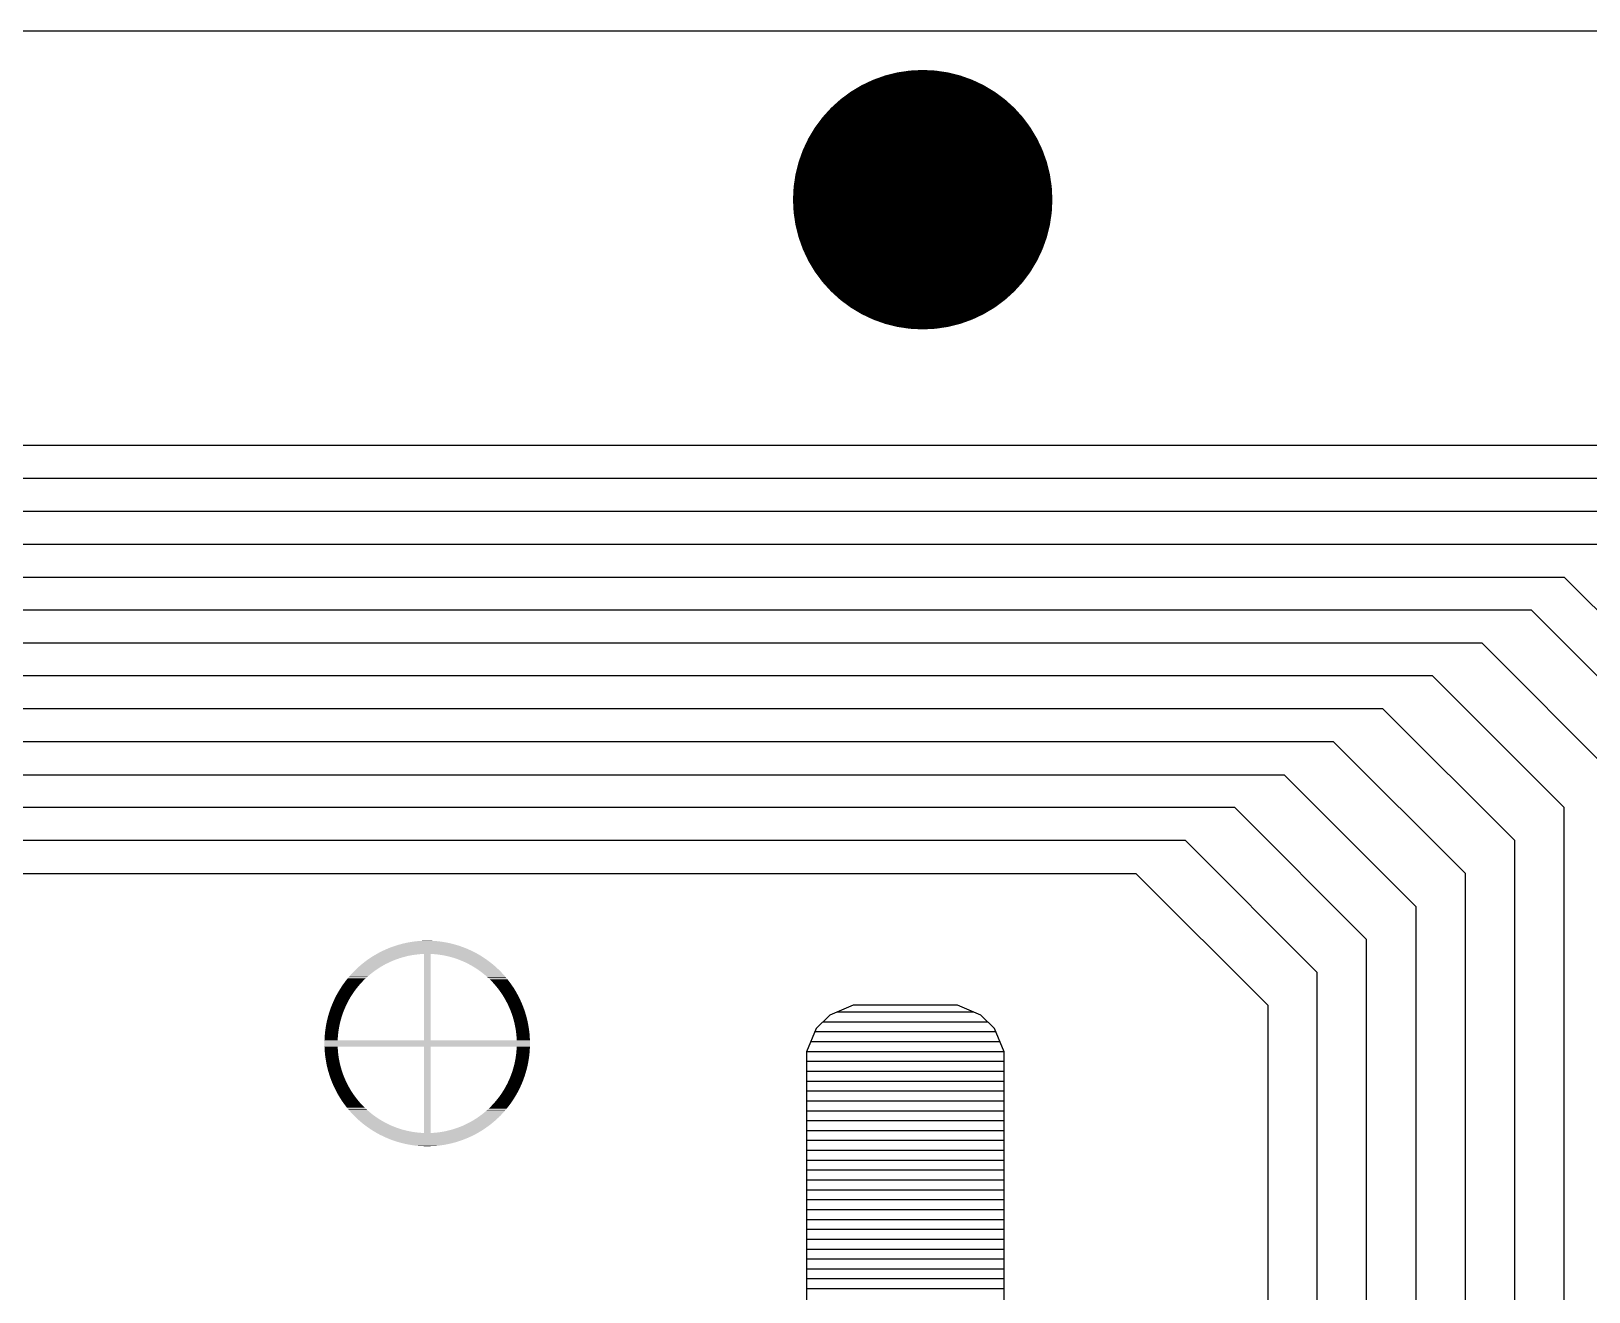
# Model space of a CAD drawing. Extents: x 295 to 953, y 10 to 290.
# Drawn here: x 610.87 to 640.9, y 200.7 to 225 of the extents above; entities that cross this region are included whole.
import ezdxf

# ---------------------------------------------------------------- set-up
doc = ezdxf.new("R2010")
doc.units = 0
doc.header["$LTSCALE"] = 5
doc.header["$MEASUREMENT"] = 0
doc.layers.get('0').update_dxf_attribs({"linetype": 'CONTINUOUS', "lineweight": 25})
doc.layers.add('DV-ABPB-A4_IN1', color=4, linetype='CONTINUOUS')

msp = doc.modelspace()

# ---------------------------------------------------------------- linework, layer by layer
at = {"color": 7, "const_width": 2.501}
msp.add_lwpolyline([(626.807, 221.753, 1), (629.308, 221.753, 1)], format="xyb", close=True, dxfattribs=at)
at = {"color": 7}
for points in [[(617.536, 207.215), (617.586, 207.242), (619.473, 207.215), (619.423, 207.242)], [(617.586, 207.242), (617.592, 207.245), (619.423, 207.242), (619.417, 207.245)], [(617.592, 207.245), (617.643, 207.271), (619.417, 207.245), (619.366, 207.271)], [(617.643, 207.271), (617.648, 207.273), (619.366, 207.271), (619.36, 207.273)], [(617.648, 207.273), (617.701, 207.297), (619.36, 207.273), (619.308, 207.297)], [(617.701, 207.297), (617.706, 207.3), (619.308, 207.297), (619.303, 207.3)], [(617.706, 207.3), (617.759, 207.322), (619.303, 207.3), (619.25, 207.322)], [(617.759, 207.322), (617.765, 207.325), (619.25, 207.322), (619.244, 207.325)], [(617.765, 207.325), (617.818, 207.345), (619.244, 207.325), (619.191, 207.345)], [(617.818, 207.345), (617.824, 207.347), (619.191, 207.345), (619.185, 207.347)], [(617.824, 207.347), (617.878, 207.366), (619.185, 207.347), (619.131, 207.366)], [(617.878, 207.366), (617.884, 207.368), (619.131, 207.366), (619.125, 207.368)], [(617.884, 207.368), (617.939, 207.385), (619.125, 207.368), (619.071, 207.385)], [(617.939, 207.385), (617.944, 207.387), (619.071, 207.385), (619.064, 207.387)], [(617.944, 207.387), (618, 207.402), (619.064, 207.387), (619.009, 207.402)], [(618, 207.402), (618.005, 207.404), (619.009, 207.402), (619.003, 207.404)], [(618.005, 207.404), (618.061, 207.418), (619.003, 207.404), (618.948, 207.418)], [(618.061, 207.418), (618.067, 207.419), (618.948, 207.418), (618.942, 207.419)], [(618.067, 207.419), (618.124, 207.431), (618.942, 207.419), (618.886, 207.431)], [(618.124, 207.431), (618.129, 207.432), (618.886, 207.431), (618.879, 207.432)], [(618.129, 207.432), (618.186, 207.442), (618.879, 207.432), (618.823, 207.442)], [(618.186, 207.442), (618.192, 207.443), (618.823, 207.442), (618.817, 207.443)], [(618.192, 207.443), (618.249, 207.451), (618.817, 207.443), (618.761, 207.451)], [(618.249, 207.451), (618.254, 207.452), (618.761, 207.451), (618.754, 207.452)], [(618.254, 207.452), (618.312, 207.458), (618.754, 207.452), (618.698, 207.458)], [(618.312, 207.458), (618.317, 207.459), (618.698, 207.458), (618.69, 207.459)], [(618.317, 207.459), (618.376, 207.464), (618.69, 207.459), (618.634, 207.464)], [(618.376, 207.464), (618.381, 207.464), (618.634, 207.464), (618.626, 207.464)], [(618.381, 207.464), (618.44, 207.467), (618.626, 207.464), (618.571, 207.467)], [(618.44, 207.467), (618.444, 207.467), (618.571, 207.467), (618.56, 207.467)], [(618.444, 207.467), (618.508, 207.468), (618.56, 207.467), (618.508, 207.468)], [(617.129, 206.913), (617.143, 206.926), (617.531, 206.913), (617.55, 206.926)], [(617.143, 206.926), (617.176, 206.956), (617.55, 206.926), (617.597, 206.956)], [(617.176, 206.956), (617.178, 206.958), (617.597, 206.956), (617.6, 206.958)], [(617.178, 206.958), (617.212, 206.988), (617.6, 206.958), (617.651, 206.988)], [(617.212, 206.988), (617.224, 206.998), (617.651, 206.988), (617.669, 206.998)], [(617.224, 206.998), (617.246, 207.017), (617.669, 206.998), (617.703, 207.017)], [(617.246, 207.017), (617.273, 207.038), (617.703, 207.017), (617.746, 207.038)], [(617.273, 207.038), (617.279, 207.043), (617.746, 207.038), (617.756, 207.043)], [(617.279, 207.043), (617.311, 207.068), (617.756, 207.043), (617.81, 207.068)], [(617.311, 207.068), (617.323, 207.077), (617.81, 207.068), (617.831, 207.077)], [(617.323, 207.077), (617.342, 207.091), (617.831, 207.077), (617.864, 207.091)], [(617.342, 207.091), (617.371, 207.112), (617.864, 207.091), (617.92, 207.112)], [(617.371, 207.112), (617.374, 207.114), (617.92, 207.112), (617.926, 207.114)], [(617.374, 207.114), (617.4, 207.131), (617.926, 207.114), (617.976, 207.131)], [(617.4, 207.131), (617.425, 207.148), (617.976, 207.131), (618.032, 207.148)], [(617.425, 207.148), (617.427, 207.149), (618.032, 207.148), (618.037, 207.149)], [(617.427, 207.149), (617.449, 207.163), (618.037, 207.149), (618.09, 207.163)], [(617.449, 207.163), (617.471, 207.177), (618.09, 207.163), (618.147, 207.177)], [(617.471, 207.177), (617.481, 207.183), (618.147, 207.177), (618.181, 207.183)], [(617.481, 207.183), (617.489, 207.188), (618.181, 207.183), (618.206, 207.188)], [(617.489, 207.188), (617.505, 207.197), (618.206, 207.188), (618.264, 207.197)], [(617.505, 207.197), (617.518, 207.204), (618.264, 207.197), (618.323, 207.204)], [(617.518, 207.204), (617.527, 207.21), (618.323, 207.204), (618.382, 207.21)], [(617.527, 207.21), (617.532, 207.213), (618.382, 207.21), (618.441, 207.213)], [(617.532, 207.213), (617.536, 207.215), (619.477, 207.213), (619.473, 207.215)], [(618.441, 205.55), (618.441, 207.213), (618.568, 205.55), (618.568, 207.213)], [(618.584, 207.212), (618.568, 207.213), (619.478, 207.212), (619.477, 207.213)], [(618.607, 207.211), (618.584, 207.212), (619.48, 207.211), (619.478, 207.212)], [(618.666, 207.206), (618.607, 207.211), (619.488, 207.206), (619.48, 207.211)], [(618.724, 207.2), (618.666, 207.206), (619.499, 207.2), (619.488, 207.206)], [(618.783, 207.191), (618.724, 207.2), (619.514, 207.191), (619.499, 207.2)], [(618.841, 207.181), (618.783, 207.191), (619.532, 207.181), (619.514, 207.191)], [(618.845, 207.18), (618.841, 207.181), (619.533, 207.18), (619.532, 207.181)], [(618.899, 207.168), (618.845, 207.18), (619.552, 207.168), (619.533, 207.18)], [(618.957, 207.154), (618.899, 207.168), (619.575, 207.154), (619.552, 207.168)], [(618.983, 207.146), (618.957, 207.154), (619.587, 207.146), (619.575, 207.154)], [(619.014, 207.137), (618.983, 207.146), (619.6, 207.137), (619.587, 207.146)], [(619.07, 207.119), (619.014, 207.137), (619.627, 207.119), (619.6, 207.137)], [(619.092, 207.111), (619.07, 207.119), (619.639, 207.111), (619.627, 207.119)], [(619.126, 207.098), (619.092, 207.111), (619.656, 207.098), (619.639, 207.111)], [(619.18, 207.076), (619.126, 207.098), (619.687, 207.076), (619.656, 207.098)], [(619.187, 207.073), (619.18, 207.076), (619.691, 207.073), (619.687, 207.076)], [(619.235, 207.052), (619.187, 207.073), (619.719, 207.052), (619.691, 207.073)], [(619.27, 207.035), (619.235, 207.052), (619.741, 207.035), (619.719, 207.052)], [(619.288, 207.026), (619.27, 207.035), (619.751, 207.026), (619.741, 207.035)], [(619.34, 206.998), (619.288, 207.026), (619.785, 206.998), (619.751, 207.026)], [(619.347, 206.994), (619.34, 206.998), (619.79, 206.994), (619.785, 206.998)], [(619.392, 206.969), (619.347, 206.994), (619.819, 206.969), (619.79, 206.994)], [(619.418, 206.952), (619.392, 206.969), (619.838, 206.952), (619.819, 206.969)], [(619.442, 206.937), (619.418, 206.952), (619.853, 206.937), (619.838, 206.952)], [(619.484, 206.909), (619.442, 206.937), (619.884, 206.909), (619.853, 206.937)], [(616.875, 206.614), (616.882, 206.624), (617.196, 206.614), (617.205, 206.624)], [(616.882, 206.624), (616.907, 206.658), (617.205, 206.624), (617.235, 206.658)], [(616.907, 206.658), (616.92, 206.676), (617.235, 206.658), (617.252, 206.676)], [(616.92, 206.676), (616.939, 206.701), (617.252, 206.676), (617.276, 206.701)], [(616.939, 206.701), (616.958, 206.726), (617.276, 206.701), (617.301, 206.726)], [(616.958, 206.726), (616.972, 206.742), (617.301, 206.726), (617.318, 206.742)], [(616.972, 206.742), (616.999, 206.775), (617.318, 206.742), (617.354, 206.775)], [(616.999, 206.775), (617.006, 206.782), (617.354, 206.775), (617.362, 206.782)], [(617.006, 206.782), (617.04, 206.82), (617.362, 206.782), (617.407, 206.82)], [(617.04, 206.82), (617.041, 206.822), (617.407, 206.82), (617.409, 206.822)], [(617.041, 206.822), (617.074, 206.857), (617.409, 206.822), (617.453, 206.857)], [(617.074, 206.857), (617.084, 206.868), (617.453, 206.857), (617.468, 206.868)], [(617.084, 206.868), (617.109, 206.893), (617.468, 206.868), (617.501, 206.893)], [(617.109, 206.893), (617.129, 206.913), (617.501, 206.893), (617.531, 206.913)], [(619.491, 206.904), (619.484, 206.909), (619.888, 206.904), (619.884, 206.909)], [(619.539, 206.87), (619.491, 206.904), (619.923, 206.87), (619.888, 206.904)], [(619.547, 206.864), (619.539, 206.87), (619.929, 206.864), (619.923, 206.87)], [(619.586, 206.833), (619.547, 206.864), (619.957, 206.833), (619.929, 206.864)], [(619.605, 206.818), (619.586, 206.833), (619.972, 206.818), (619.957, 206.833)], [(619.631, 206.796), (619.605, 206.818), (619.991, 206.796), (619.972, 206.818)], [(619.66, 206.77), (619.631, 206.796), (620.014, 206.77), (619.991, 206.796)], [(619.676, 206.756), (619.66, 206.77), (620.025, 206.756), (620.014, 206.77)], [(619.713, 206.721), (619.676, 206.756), (620.054, 206.721), (620.025, 206.756)], [(619.718, 206.715), (619.713, 206.721), (620.059, 206.715), (620.054, 206.721)], [(619.76, 206.673), (619.718, 206.715), (620.091, 206.673), (620.059, 206.715)], [(619.762, 206.671), (619.76, 206.673), (620.093, 206.671), (620.091, 206.673)], [(619.8, 206.629), (619.762, 206.671), (620.123, 206.629), (620.093, 206.671)], [(619.808, 206.619), (619.8, 206.629), (620.13, 206.619), (620.123, 206.629)], [(616.695, 206.293), (616.708, 206.322), (616.978, 206.293), (616.993, 206.322)], [(616.708, 206.322), (616.722, 206.351), (616.993, 206.322), (617.009, 206.351)], [(616.722, 206.351), (616.733, 206.374), (617.009, 206.351), (617.022, 206.374)], [(616.733, 206.374), (616.75, 206.408), (617.022, 206.374), (617.044, 206.408)], [(616.75, 206.408), (616.759, 206.424), (617.044, 206.408), (617.054, 206.424)], [(616.759, 206.424), (616.781, 206.463), (617.054, 206.424), (617.08, 206.463)], [(616.781, 206.463), (616.787, 206.473), (617.08, 206.463), (617.087, 206.473)], [(616.787, 206.473), (616.813, 206.518), (617.087, 206.473), (617.119, 206.518)], [(616.813, 206.518), (616.815, 206.521), (617.119, 206.518), (617.121, 206.521)], [(616.815, 206.521), (616.845, 206.568), (617.121, 206.521), (617.158, 206.568)], [(616.845, 206.568), (616.847, 206.572), (617.158, 206.568), (617.161, 206.572)], [(616.847, 206.572), (616.875, 206.614), (617.161, 206.572), (617.196, 206.614)], [(619.838, 206.584), (619.808, 206.619), (620.154, 206.584), (620.13, 206.619)], [(619.852, 206.567), (619.838, 206.584), (620.166, 206.567), (620.154, 206.584)], [(619.875, 206.538), (619.852, 206.567), (620.184, 206.538), (620.166, 206.567)], [(619.894, 206.513), (619.875, 206.538), (620.199, 206.513), (620.184, 206.538)], [(619.91, 206.49), (619.894, 206.513), (620.213, 206.49), (620.199, 206.513)], [(619.932, 206.458), (619.91, 206.49), (620.231, 206.458), (620.213, 206.49)], [(619.944, 206.441), (619.932, 206.458), (620.24, 206.441), (620.231, 206.458)], [(619.969, 206.402), (619.944, 206.441), (620.261, 206.402), (620.24, 206.441)], [(619.976, 206.391), (619.969, 206.402), (620.267, 206.391), (620.261, 206.402)], [(620.003, 206.346), (619.976, 206.391), (620.29, 206.346), (620.267, 206.391)], [(620.006, 206.34), (620.003, 206.346), (620.292, 206.34), (620.29, 206.346)], [(620.034, 206.288), (620.006, 206.34), (620.316, 206.288), (620.292, 206.34)], [(616.59, 205.996), (616.606, 206.052), (616.854, 205.996), (616.872, 206.052)], [(616.606, 206.052), (616.607, 206.056), (616.872, 206.052), (616.874, 206.056)], [(616.607, 206.056), (616.623, 206.108), (616.874, 206.056), (616.893, 206.108)], [(616.623, 206.108), (616.626, 206.116), (616.893, 206.108), (616.896, 206.116)], [(616.626, 206.116), (616.642, 206.163), (616.896, 206.116), (616.915, 206.163)], [(616.642, 206.163), (616.647, 206.176), (616.915, 206.163), (616.921, 206.176)], [(616.647, 206.176), (616.663, 206.217), (616.921, 206.176), (616.939, 206.217)], [(616.663, 206.217), (616.67, 206.235), (616.939, 206.217), (616.948, 206.235)], [(616.67, 206.235), (616.685, 206.27), (616.948, 206.235), (616.965, 206.27)], [(616.685, 206.27), (616.695, 206.293), (616.965, 206.27), (616.978, 206.293)], [(620.061, 206.235), (620.035, 206.288), (620.339, 206.235), (620.316, 206.288)], [(620.064, 206.229), (620.061, 206.235), (620.341, 206.229), (620.339, 206.235)], [(620.086, 206.182), (620.064, 206.229), (620.36, 206.182), (620.341, 206.229)], [(620.09, 206.17), (620.086, 206.182), (620.364, 206.17), (620.36, 206.182)], [(620.109, 206.127), (620.09, 206.17), (620.379, 206.127), (620.364, 206.17)], [(620.115, 206.11), (620.109, 206.127), (620.385, 206.11), (620.379, 206.127)], [(620.13, 206.072), (620.115, 206.11), (620.397, 206.072), (620.385, 206.11)], [(620.137, 206.05), (620.13, 206.072), (620.404, 206.05), (620.397, 206.072)], [(620.149, 206.016), (620.137, 206.05), (620.414, 206.016), (620.404, 206.05)], [(616.536, 205.707), (616.54, 205.746), (616.791, 205.707), (616.797, 205.746)], [(616.54, 205.746), (616.543, 205.765), (616.797, 205.746), (616.8, 205.765)], [(616.543, 205.765), (616.55, 205.809), (616.8, 205.765), (616.808, 205.809)], [(616.55, 205.809), (616.552, 205.824), (616.808, 205.809), (616.81, 205.824)], [(616.552, 205.824), (616.561, 205.871), (616.81, 205.824), (616.821, 205.871)], [(616.561, 205.871), (616.563, 205.882), (616.821, 205.871), (616.823, 205.882)], [(616.563, 205.882), (616.574, 205.933), (616.823, 205.882), (616.836, 205.933)], [(616.574, 205.933), (616.576, 205.939), (616.836, 205.933), (616.838, 205.939)], [(616.576, 205.939), (616.59, 205.995), (616.838, 205.939), (616.854, 205.995)], [(616.59, 205.995), (616.59, 205.996), (616.854, 205.995), (616.854, 205.996)], [(620.157, 205.989), (620.149, 206.016), (620.421, 205.989), (620.414, 206.016)], [(620.166, 205.959), (620.157, 205.989), (620.428, 205.959), (620.421, 205.989)], [(620.174, 205.927), (620.166, 205.959), (620.436, 205.927), (620.428, 205.959)], [(620.181, 205.902), (620.174, 205.927), (620.442, 205.902), (620.436, 205.927)], [(620.19, 205.865), (620.181, 205.902), (620.449, 205.865), (620.442, 205.902)], [(620.194, 205.844), (620.19, 205.865), (620.453, 205.844), (620.449, 205.865)], [(620.202, 205.803), (620.194, 205.844), (620.46, 205.803), (620.453, 205.844)], [(620.206, 205.786), (620.202, 205.803), (620.463, 205.786), (620.46, 205.803)], [(620.213, 205.74), (620.206, 205.786), (620.469, 205.74), (620.463, 205.786)], [(620.215, 205.727), (620.213, 205.74), (620.471, 205.727), (620.469, 205.74)], [(620.221, 205.677), (620.215, 205.727), (620.477, 205.677), (620.471, 205.727)], [(616.523, 205.487), (616.524, 205.55), (620.486, 205.487), (620.485, 205.55)], [(616.524, 205.423), (616.523, 205.487), (620.485, 205.423), (620.486, 205.487)], [(616.524, 205.55), (616.525, 205.556), (616.778, 205.55), (616.779, 205.556)], [(616.527, 205.364), (616.524, 205.423), (616.782, 205.364), (616.778, 205.423)], [(616.525, 205.556), (616.526, 205.589), (616.779, 205.556), (616.78, 205.589)], [(616.526, 205.589), (616.528, 205.62), (616.78, 205.589), (616.783, 205.62)], [(616.528, 205.62), (616.53, 205.648), (616.783, 205.62), (616.785, 205.648)], [(616.53, 205.648), (616.533, 205.683), (616.785, 205.648), (616.789, 205.683)], [(616.533, 205.683), (616.536, 205.707), (616.789, 205.683), (616.791, 205.707)], [(618.441, 203.761), (618.441, 205.423), (618.568, 203.761), (618.568, 205.423)], [(620.222, 205.668), (620.221, 205.677), (620.477, 205.668), (620.477, 205.677)], [(620.227, 205.614), (620.222, 205.668), (620.482, 205.614), (620.477, 205.668)], [(620.227, 205.609), (620.227, 205.614), (620.482, 205.609), (620.482, 205.614)], [(620.231, 205.55), (620.227, 205.609), (620.485, 205.55), (620.482, 205.609)], [(620.23, 205.417), (620.231, 205.423), (620.484, 205.417), (620.485, 205.423)], [(616.527, 205.36), (616.527, 205.364), (616.782, 205.36), (616.782, 205.364)], [(616.532, 205.305), (616.527, 205.36), (616.787, 205.305), (616.782, 205.36)], [(616.532, 205.297), (616.532, 205.305), (616.788, 205.297), (616.787, 205.305)], [(616.538, 205.246), (616.532, 205.297), (616.794, 205.246), (616.788, 205.297)], [(616.54, 205.234), (616.538, 205.246), (616.796, 205.234), (616.794, 205.246)], [(616.546, 205.188), (616.54, 205.234), (616.803, 205.188), (616.796, 205.234)], [(616.549, 205.171), (616.546, 205.188), (616.807, 205.171), (616.803, 205.188)], [(616.556, 205.13), (616.549, 205.171), (616.815, 205.13), (616.807, 205.171)], [(616.56, 205.108), (616.556, 205.13), (616.819, 205.108), (616.815, 205.13)], [(620.188, 205.102), (620.199, 205.15), (620.448, 205.102), (620.457, 205.15)], [(620.199, 205.15), (620.201, 205.165), (620.457, 205.15), (620.459, 205.165)], [(620.201, 205.165), (620.209, 205.208), (620.459, 205.165), (620.466, 205.208)], [(620.209, 205.208), (620.212, 205.228), (620.466, 205.208), (620.469, 205.228)], [(620.212, 205.228), (620.218, 205.267), (620.469, 205.228), (620.473, 205.267)], [(620.218, 205.267), (620.22, 205.291), (620.473, 205.267), (620.476, 205.291)], [(620.22, 205.291), (620.224, 205.326), (620.476, 205.291), (620.479, 205.326)], [(620.224, 205.326), (620.226, 205.354), (620.479, 205.326), (620.481, 205.354)], [(620.226, 205.354), (620.229, 205.385), (620.481, 205.354), (620.483, 205.385)], [(620.229, 205.385), (620.23, 205.417), (620.483, 205.385), (620.484, 205.417)], [(616.567, 205.072), (616.56, 205.108), (616.828, 205.072), (616.819, 205.108)], [(616.573, 205.046), (616.567, 205.072), (616.835, 205.046), (616.828, 205.072)], [(616.581, 205.015), (616.573, 205.046), (616.843, 205.015), (616.835, 205.046)], [(616.588, 204.985), (616.581, 205.015), (616.852, 204.985), (616.843, 205.015)], [(616.595, 204.958), (616.588, 204.985), (616.86, 204.958), (616.852, 204.985)], [(616.605, 204.924), (616.595, 204.958), (616.872, 204.924), (616.86, 204.958)], [(616.612, 204.902), (616.605, 204.924), (616.879, 204.902), (616.872, 204.924)], [(616.624, 204.863), (616.612, 204.902), (616.894, 204.863), (616.879, 204.902)], [(616.63, 204.846), (616.624, 204.863), (616.9, 204.846), (616.894, 204.863)], [(616.645, 204.803), (616.63, 204.846), (616.919, 204.803), (616.9, 204.846)], [(620.094, 204.811), (620.113, 204.857), (620.367, 204.811), (620.383, 204.857)], [(620.113, 204.857), (620.116, 204.866), (620.383, 204.857), (620.386, 204.866)], [(620.116, 204.866), (620.135, 204.918), (620.386, 204.866), (620.402, 204.918)], [(620.135, 204.918), (620.137, 204.921), (620.402, 204.918), (620.403, 204.921)], [(620.137, 204.921), (620.155, 204.978), (620.403, 204.921), (620.419, 204.978)], [(620.155, 204.979), (620.171, 205.034), (620.419, 204.979), (620.433, 205.034)], [(620.155, 204.978), (620.155, 204.979), (620.419, 204.978), (620.419, 204.979)], [(620.171, 205.034), (620.173, 205.04), (620.433, 205.034), (620.435, 205.04)], [(620.173, 205.04), (620.186, 205.092), (620.435, 205.04), (620.446, 205.092)], [(620.186, 205.092), (620.188, 205.102), (620.446, 205.092), (620.448, 205.102)], [(616.649, 204.792), (616.645, 204.803), (616.923, 204.792), (616.919, 204.803)], [(616.668, 204.744), (616.649, 204.792), (616.945, 204.744), (616.923, 204.792)], [(616.67, 204.738), (616.668, 204.744), (616.948, 204.738), (616.945, 204.744)], [(616.693, 204.685), (616.67, 204.738), (616.974, 204.685), (616.948, 204.738)], [(616.717, 204.633), (616.693, 204.685), (617.003, 204.633), (616.975, 204.685)], [(616.693, 204.685), (616.693, 204.685), (616.975, 204.685), (616.974, 204.685)], [(616.719, 204.628), (616.717, 204.633), (617.006, 204.628), (617.003, 204.633)], [(616.742, 204.582), (616.719, 204.628), (617.033, 204.582), (617.006, 204.628)], [(616.748, 204.571), (616.742, 204.582), (617.04, 204.571), (617.033, 204.582)], [(616.769, 204.532), (616.748, 204.571), (617.065, 204.532), (617.04, 204.571)], [(616.778, 204.515), (616.769, 204.532), (617.077, 204.515), (617.065, 204.532)], [(619.929, 204.51), (619.955, 204.549), (620.228, 204.51), (620.25, 204.549)], [(619.955, 204.549), (619.965, 204.566), (620.25, 204.549), (620.259, 204.566)], [(619.965, 204.566), (619.987, 204.6), (620.259, 204.566), (620.276, 204.6)], [(619.987, 204.6), (620, 204.622), (620.276, 204.6), (620.287, 204.622)], [(620, 204.622), (620.016, 204.651), (620.287, 204.622), (620.301, 204.651)], [(620.016, 204.651), (620.031, 204.68), (620.301, 204.651), (620.314, 204.68)], [(620.031, 204.68), (620.044, 204.703), (620.314, 204.68), (620.324, 204.703)], [(620.044, 204.703), (620.061, 204.738), (620.324, 204.703), (620.339, 204.738)], [(620.061, 204.738), (620.07, 204.757), (620.339, 204.738), (620.346, 204.757)], [(620.07, 204.757), (620.088, 204.797), (620.346, 204.757), (620.362, 204.797)], [(620.088, 204.797), (620.094, 204.811), (620.362, 204.797), (620.367, 204.811)], [(616.796, 204.483), (616.778, 204.515), (617.099, 204.483), (617.077, 204.515)], [(616.81, 204.461), (616.796, 204.483), (617.115, 204.461), (617.099, 204.483)], [(616.825, 204.436), (616.81, 204.461), (617.134, 204.436), (617.115, 204.461)], [(616.843, 204.407), (616.825, 204.436), (617.157, 204.407), (617.134, 204.436)], [(616.855, 204.389), (616.843, 204.407), (617.171, 204.389), (617.157, 204.407)], [(616.879, 204.354), (616.855, 204.389), (617.201, 204.354), (617.171, 204.389)], [(616.886, 204.344), (616.879, 204.354), (617.209, 204.344), (617.201, 204.354)], [(616.916, 204.303), (616.886, 204.344), (617.247, 204.303), (617.209, 204.344)], [(616.918, 204.3), (616.916, 204.303), (617.249, 204.3), (617.247, 204.303)], [(616.95, 204.258), (616.918, 204.3), (617.291, 204.258), (617.249, 204.3)], [(616.955, 204.252), (616.95, 204.258), (617.296, 204.252), (617.291, 204.258)], [(616.984, 204.217), (616.955, 204.252), (617.333, 204.217), (617.296, 204.252)], [(619.655, 204.199), (619.691, 204.231), (620.01, 204.199), (620.037, 204.231)], [(619.691, 204.231), (619.708, 204.248), (620.037, 204.231), (620.05, 204.248)], [(619.708, 204.248), (619.733, 204.273), (620.05, 204.248), (620.07, 204.273)], [(619.733, 204.273), (619.757, 204.298), (620.07, 204.273), (620.089, 204.298)], [(619.757, 204.298), (619.774, 204.316), (620.089, 204.298), (620.102, 204.316)], [(619.774, 204.316), (619.804, 204.349), (620.102, 204.316), (620.127, 204.349)], [(619.804, 204.349), (619.813, 204.36), (620.127, 204.349), (620.134, 204.36)], [(619.813, 204.36), (619.848, 204.402), (620.134, 204.36), (620.162, 204.402)], [(619.848, 204.402), (619.851, 204.405), (620.162, 204.402), (620.164, 204.405)], [(619.851, 204.405), (619.888, 204.452), (620.164, 204.405), (620.194, 204.452)], [(619.888, 204.452), (619.89, 204.455), (620.194, 204.452), (620.196, 204.455)], [(619.89, 204.455), (619.922, 204.5), (620.196, 204.455), (620.222, 204.5)], [(619.922, 204.5), (619.929, 204.51), (620.222, 204.5), (620.228, 204.51)], [(616.995, 204.203), (616.984, 204.217), (617.349, 204.203), (617.333, 204.217)], [(617.018, 204.178), (616.995, 204.203), (617.378, 204.178), (617.349, 204.203)], [(617.037, 204.156), (617.018, 204.178), (617.404, 204.156), (617.378, 204.178)], [(617.052, 204.14), (617.037, 204.156), (617.423, 204.14), (617.404, 204.156)], [(617.08, 204.109), (617.052, 204.14), (617.462, 204.109), (617.423, 204.14)], [(617.086, 204.104), (617.08, 204.109), (617.47, 204.104), (617.462, 204.109)], [(617.121, 204.069), (617.086, 204.104), (617.518, 204.069), (617.47, 204.104)], [(617.125, 204.065), (617.121, 204.069), (617.525, 204.065), (617.518, 204.069)], [(617.156, 204.036), (617.125, 204.065), (617.567, 204.036), (617.525, 204.065)], [(617.171, 204.021), (617.156, 204.036), (617.591, 204.021), (617.567, 204.036)], [(617.19, 204.005), (617.171, 204.021), (617.617, 204.005), (617.591, 204.021)], [(617.219, 203.979), (617.19, 204.005), (617.662, 203.979), (617.617, 204.005)], [(617.224, 203.975), (617.219, 203.979), (617.669, 203.975), (617.662, 203.979)], [(617.258, 203.947), (617.224, 203.975), (617.721, 203.947), (617.669, 203.975)], [(617.268, 203.939), (617.258, 203.947), (617.739, 203.939), (617.721, 203.947)], [(617.29, 203.921), (617.268, 203.939), (617.774, 203.921), (617.739, 203.939)], [(617.318, 203.9), (617.29, 203.921), (617.822, 203.9), (617.774, 203.921)], [(619.199, 203.905), (619.253, 203.93), (619.698, 203.905), (619.73, 203.93)], [(619.253, 203.93), (619.263, 203.935), (619.73, 203.93), (619.736, 203.935)], [(619.263, 203.935), (619.306, 203.957), (619.736, 203.935), (619.763, 203.957)], [(619.306, 203.957), (619.34, 203.975), (619.763, 203.957), (619.785, 203.975)], [(619.34, 203.975), (619.358, 203.985), (619.785, 203.975), (619.797, 203.985)], [(619.358, 203.985), (619.409, 204.015), (619.797, 203.985), (619.831, 204.015)], [(619.409, 204.015), (619.412, 204.017), (619.831, 204.015), (619.833, 204.017)], [(619.412, 204.017), (619.459, 204.047), (619.833, 204.017), (619.865, 204.047)], [(619.459, 204.047), (619.478, 204.06), (619.865, 204.047), (619.88, 204.06)], [(619.478, 204.06), (619.508, 204.081), (619.88, 204.06), (619.9, 204.081)], [(619.508, 204.081), (619.541, 204.105), (619.9, 204.081), (619.925, 204.105)], [(619.541, 204.105), (619.556, 204.116), (619.925, 204.105), (619.935, 204.116)], [(619.556, 204.116), (619.6, 204.151), (619.935, 204.116), (619.968, 204.151)], [(619.6, 204.151), (619.602, 204.153), (619.968, 204.151), (619.969, 204.153)], [(619.602, 204.153), (619.647, 204.191), (619.969, 204.153), (620.003, 204.191)], [(619.647, 204.191), (619.655, 204.199), (620.003, 204.191), (620.01, 204.199)], [(617.322, 203.897), (617.318, 203.9), (617.829, 203.897), (617.822, 203.9)], [(617.353, 203.875), (617.322, 203.897), (617.883, 203.875), (617.829, 203.897)], [(617.37, 203.863), (617.353, 203.875), (617.917, 203.863), (617.883, 203.875)], [(617.382, 203.855), (617.37, 203.863), (617.939, 203.855), (617.917, 203.863)], [(617.409, 203.836), (617.382, 203.855), (617.995, 203.836), (617.939, 203.855)], [(617.422, 203.827), (617.409, 203.836), (618.026, 203.827), (617.995, 203.836)], [(617.434, 203.82), (617.422, 203.827), (618.052, 203.82), (618.026, 203.827)], [(617.457, 203.805), (617.434, 203.82), (618.11, 203.805), (618.052, 203.82)], [(617.476, 203.794), (617.457, 203.805), (618.164, 203.794), (618.11, 203.805)], [(617.477, 203.793), (617.476, 203.794), (618.168, 203.793), (618.164, 203.794)], [(617.495, 203.782), (617.477, 203.793), (618.226, 203.782), (618.168, 203.793)], [(617.51, 203.774), (617.495, 203.782), (618.285, 203.774), (618.226, 203.782)], [(617.521, 203.767), (617.51, 203.774), (618.343, 203.767), (618.285, 203.774)], [(617.529, 203.763), (617.521, 203.767), (618.402, 203.763), (618.343, 203.767)], [(617.531, 203.761), (617.529, 203.763), (618.425, 203.761), (618.402, 203.763)], [(617.532, 203.761), (617.531, 203.761), (618.441, 203.761), (618.425, 203.761)], [(617.536, 203.758), (617.532, 203.761), (619.473, 203.758), (619.477, 203.761)], [(617.586, 203.731), (617.536, 203.758), (619.423, 203.731), (619.473, 203.758)], [(617.592, 203.728), (617.586, 203.731), (619.417, 203.728), (619.423, 203.731)], [(617.643, 203.703), (617.592, 203.728), (619.366, 203.703), (619.417, 203.728)], [(617.649, 203.7), (617.643, 203.703), (619.361, 203.7), (619.366, 203.703)], [(617.701, 203.676), (617.649, 203.7), (619.308, 203.676), (619.361, 203.7)], [(617.706, 203.674), (617.701, 203.676), (619.303, 203.674), (619.308, 203.676)], [(617.759, 203.651), (617.706, 203.674), (619.25, 203.651), (619.303, 203.674)], [(617.765, 203.649), (617.759, 203.651), (619.244, 203.649), (619.25, 203.651)], [(617.818, 203.628), (617.765, 203.649), (619.191, 203.628), (619.244, 203.649)], [(617.824, 203.626), (617.818, 203.628), (619.185, 203.626), (619.191, 203.628)], [(617.878, 203.607), (617.824, 203.626), (619.131, 203.607), (619.185, 203.626)], [(618.568, 203.761), (618.627, 203.764), (619.477, 203.761), (619.482, 203.764)], [(618.627, 203.764), (618.686, 203.769), (619.482, 203.764), (619.491, 203.769)], [(618.686, 203.769), (618.745, 203.776), (619.491, 203.769), (619.504, 203.776)], [(618.745, 203.776), (618.803, 203.786), (619.504, 203.776), (619.52, 203.786)], [(618.803, 203.786), (618.828, 203.79), (619.52, 203.786), (619.528, 203.79)], [(618.828, 203.79), (618.862, 203.797), (619.528, 203.79), (619.538, 203.797)], [(618.862, 203.797), (618.919, 203.81), (619.538, 203.797), (619.56, 203.81)], [(618.919, 203.81), (618.972, 203.824), (619.56, 203.81), (619.582, 203.824)], [(618.972, 203.824), (618.977, 203.825), (619.582, 203.824), (619.584, 203.825)], [(618.977, 203.825), (619.033, 203.842), (619.584, 203.825), (619.609, 203.842)], [(619.033, 203.842), (619.083, 203.859), (619.609, 203.842), (619.635, 203.859)], [(619.083, 203.859), (619.089, 203.862), (619.635, 203.859), (619.638, 203.862)], [(619.089, 203.862), (619.145, 203.883), (619.638, 203.862), (619.667, 203.883)], [(619.145, 203.883), (619.178, 203.896), (619.667, 203.883), (619.686, 203.896)], [(619.178, 203.896), (619.199, 203.905), (619.686, 203.896), (619.698, 203.905)], [(617.884, 203.605), (617.878, 203.607), (619.125, 203.605), (619.131, 203.607)], [(617.938, 203.588), (617.884, 203.605), (619.07, 203.588), (619.125, 203.605)], [(617.945, 203.586), (617.938, 203.588), (619.065, 203.586), (619.07, 203.588)], [(618, 203.571), (617.945, 203.586), (619.009, 203.571), (619.065, 203.586)], [(618.006, 203.569), (618, 203.571), (619.004, 203.569), (619.009, 203.571)], [(618.061, 203.556), (618.006, 203.569), (618.948, 203.556), (619.004, 203.569)], [(618.067, 203.554), (618.061, 203.556), (618.942, 203.554), (618.948, 203.556)], [(618.123, 203.543), (618.067, 203.554), (618.885, 203.543), (618.942, 203.554)], [(618.13, 203.541), (618.123, 203.543), (618.88, 203.541), (618.885, 203.543)], [(618.186, 203.531), (618.13, 203.541), (618.823, 203.531), (618.88, 203.541)], [(618.192, 203.53), (618.186, 203.531), (618.817, 203.53), (618.823, 203.531)], [(618.248, 203.522), (618.192, 203.53), (618.76, 203.522), (618.817, 203.53)], [(618.255, 203.521), (618.248, 203.522), (618.755, 203.521), (618.76, 203.522)], [(618.311, 203.515), (618.255, 203.521), (618.697, 203.515), (618.755, 203.521)], [(618.319, 203.514), (618.311, 203.515), (618.692, 203.514), (618.697, 203.515)], [(618.375, 203.51), (618.319, 203.514), (618.633, 203.51), (618.692, 203.514)], [(618.382, 203.509), (618.375, 203.51), (618.628, 203.509), (618.633, 203.51)], [(618.438, 203.507), (618.382, 203.509), (618.569, 203.507), (618.628, 203.509)], [(618.449, 203.506), (618.438, 203.507), (618.565, 203.506), (618.569, 203.507)], [(618.501, 203.506), (618.449, 203.506), (618.501, 203.506), (618.565, 203.506)]]:
    msp.add_solid(points, dxfattribs=at)
at = {"layer": 'DV-ABPB-A4_IN1', "color": 7}
for p, q in [((872.629, 225.002), (501.479, 225.002)), ((550.89, 217.018), (644.235, 217.018)), ((551.525, 216.383), (643.282, 216.383)), ((552.16, 215.748), (642.33, 215.748)), ((552.795, 215.113), (641.377, 215.113)), ((553.43, 214.478), (640.425, 214.478)), ((640.425, 214.478), (642.965, 211.938)), ((554.065, 213.843), (639.79, 213.843)), ((639.79, 213.843), (642.33, 211.303)), ((554.7, 213.208), (638.837, 213.208)), ((638.837, 213.208), (641.377, 210.668)), ((637.885, 212.573), (555.335, 212.573)), ((640.425, 210.033), (637.885, 212.573)), ((636.932, 211.938), (555.97, 211.938)), ((639.472, 209.398), (636.932, 211.938)), ((635.98, 211.303), (556.605, 211.303)), ((638.52, 208.763), (635.98, 211.303)), ((557.24, 210.668), (635.027, 210.668)), ((635.027, 210.668), (637.567, 208.128)), ((634.075, 210.033), (557.875, 210.033)), ((636.615, 207.493), (634.075, 210.033)), ((640.425, 178.283), (640.425, 210.033)), ((633.122, 209.398), (558.51, 209.398)), ((635.662, 206.858), (633.122, 209.398)), ((639.472, 166.853), (639.472, 209.398)), ((559.145, 208.763), (632.17, 208.763)), ((632.17, 208.763), (634.71, 206.223)), ((638.52, 171.933), (638.52, 208.763)), ((637.567, 208.128), (637.567, 168.758)), ((636.615, 173.838), (636.615, 207.493)), ((635.662, 170.663), (635.662, 206.858)), ((626.267, 206.035), (626.005, 205.774)), ((626.716, 206.223), (626.267, 206.035)), ((626.409, 206.096), (629.038, 206.096)), ((628.731, 206.223), (626.716, 206.223)), ((629.18, 206.035), (628.731, 206.223)), ((629.442, 205.774), (629.18, 206.035)), ((634.71, 206.223), (634.71, 174.791)), ((626.005, 205.774), (625.82, 205.324)), ((626.137, 205.906), (629.31, 205.906)), ((629.627, 205.324), (629.442, 205.774)), ((625.901, 205.525), (629.546, 205.525)), ((625.98, 205.715), (629.467, 205.715)), ((625.82, 205.324), (625.82, 192.253)), ((625.82, 205.144), (629.627, 205.144)), ((625.822, 205.334), (629.625, 205.334)), ((629.63, 196.063), (629.627, 205.324)), ((625.82, 204.953), (629.627, 204.953)), ((625.82, 204.763), (629.627, 204.763)), ((625.82, 204.572), (629.627, 204.572)), ((625.82, 204.382), (629.627, 204.382)), ((625.82, 204.191), (629.627, 204.191)), ((625.82, 204.001), (629.627, 204.001)), ((625.82, 203.81), (629.627, 203.81)), ((625.82, 203.62), (629.627, 203.62)), ((625.82, 203.429), (629.627, 203.429)), ((625.82, 203.239), (629.627, 203.239)), ((625.82, 203.048), (629.627, 203.048)), ((625.82, 202.858), (629.627, 202.858)), ((625.82, 202.667), (629.627, 202.667)), ((625.82, 202.477), (629.627, 202.477)), ((625.82, 202.286), (629.627, 202.286)), ((625.82, 202.096), (629.627, 202.096)), ((625.82, 201.905), (629.627, 201.905)), ((625.82, 201.715), (629.627, 201.715)), ((625.82, 201.524), (629.627, 201.524)), ((625.82, 201.334), (629.627, 201.334)), ((625.82, 201.143), (629.627, 201.143)), ((625.82, 200.953), (629.627, 200.953)), ((625.82, 200.762), (629.627, 200.762))]:
    msp.add_line(p, q, dxfattribs=at)

doc.saveas('drawing.dxf')
